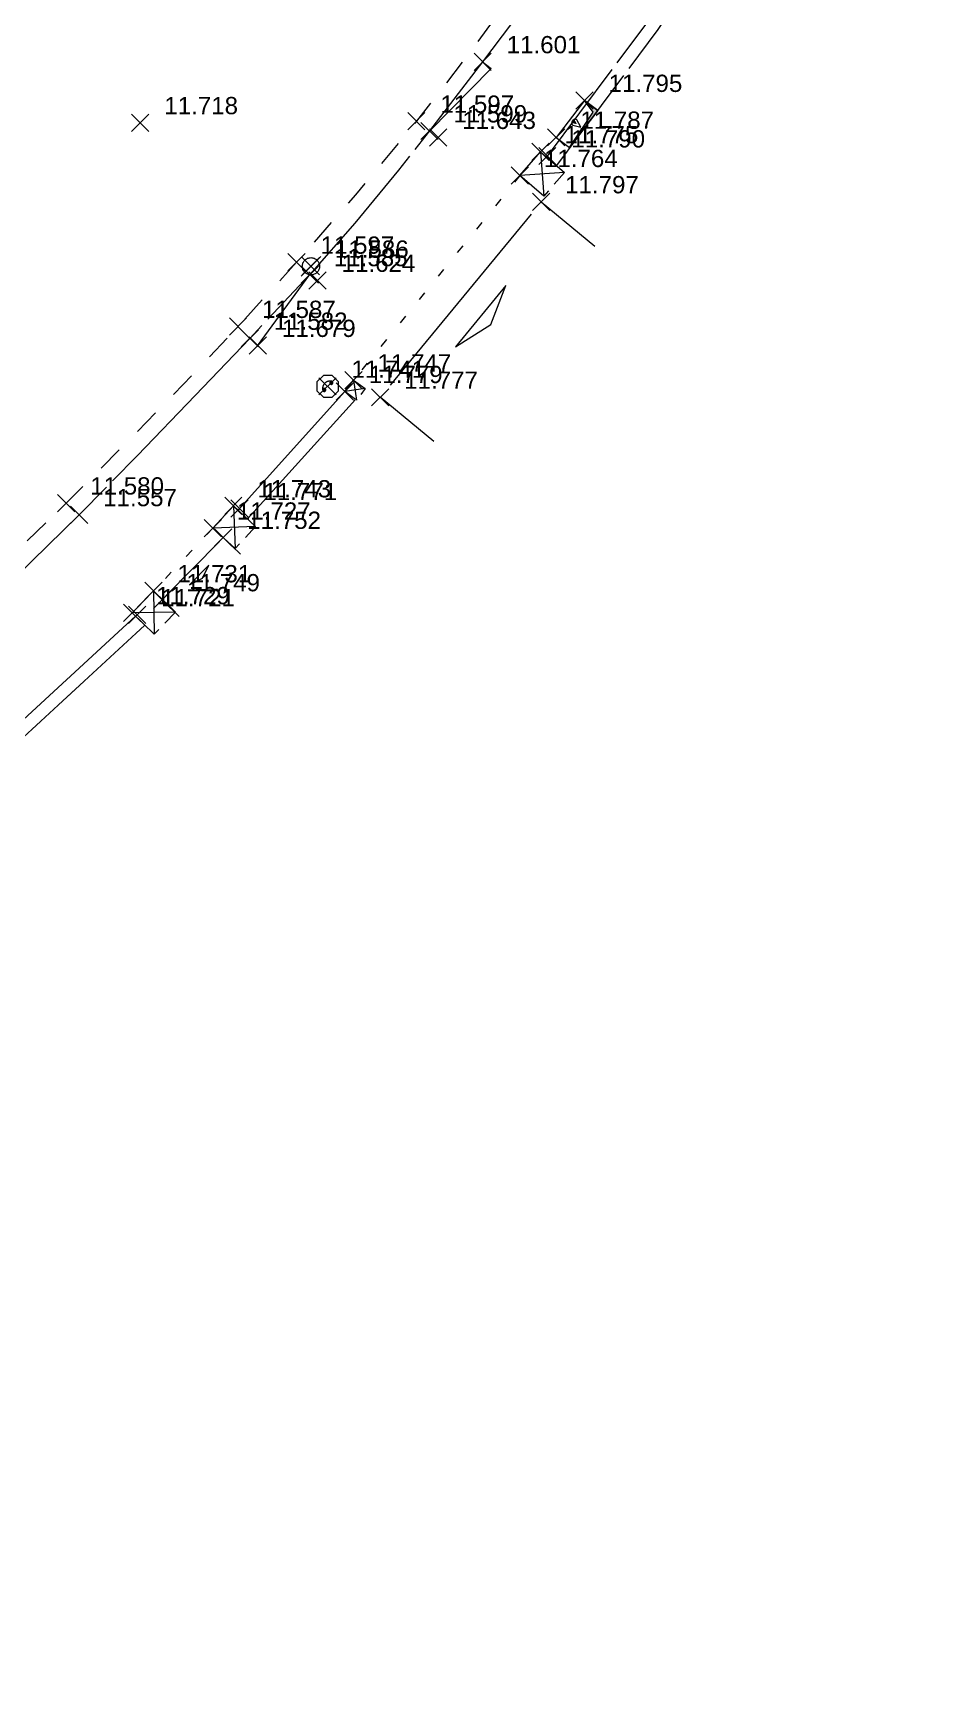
# Model space of a CAD drawing. Header units: metres. Extents: x 1224602 to 1224842, y 7187490 to 7187733.
# Drawn here: x 1224827.77 to 1224838.33, y 7187604.84 to 7187624.03 of the extents above; entities that cross this region are included whole.
import ezdxf

# ---------------------------------------------------------------- set-up
doc = ezdxf.new("R2010")
doc.units = ezdxf.units.M
doc.header["$PDMODE"] = 3
doc.header["$PDSIZE"] = 0.1
for name, pattern in [('LL_0822', [2.5, 2.5, 0]), ('LL_0824', [0.35, 0.1, -0.25]), ('LL_0829', [0.6, 0.3, -0.3]), ('SL_1146', [2.5, 2.5, 0]), ('Socle_Continu', [2.5, 2.5, 0])]:
    doc.linetypes.add(name, pattern=pattern)
for name, color, linetype, lineweight in [('CLOTU_SCS', 212, 'Socle_Continu', 13), ('EAUPO_SCS', 140, 'Socle_Continu', 13), ('GAZFL_SCS', 40, 'Socle_Continu', 13), ('SIGTA_SCI', 7, 'Socle_Continu', 13), ('SIGTO_SCI', 255, 'Socle_Continu', 13), ('TELEC_SCS', 3, 'Socle_Continu', 13), ('VOIRI_SCS', 7, 'Socle_Continu', 13)]:
    doc.layers.add(name, color=color, linetype=linetype, lineweight=lineweight)
doc.styles.get("Standard").update_dxf_attribs({"font": 'arial.ttf'})

# ---------------------------------------------------------------- blocks, each defined once
blk = doc.blocks.new('YP_1521')
at = {"layer": 'SIGTO_SCI', "color": 7, "linetype": 'Socle_Continu'}
blk.add_point((0, 0), dxfattribs=at)
at = {"layer": 'SIGTA_SCI', "linetype": 'Socle_Continu'}
blk.add_attdef('ALT', (0.278, 0.099), '', height=0.2, dxfattribs=at)
at = {"layer": 'SIGTA_SCI', "linetype": 'Socle_Continu', "flags": 9}
blk.add_attdef('CALQUE_ALT', (1.69, -1.18), '', height=0.2, dxfattribs=at)
at = {"layer": 'SIGTO_SCI', "linetype": 'Socle_Continu', "flags": 9}
for tag, p in [('ID', (1.69, 0.105)), ('NATURE', (1.69, -0.216)), ('FAMILLE', (1.69, -0.538)), ('CALQUE', (1.69, -0.859)), ('PCRS', (1.69, -1.823))]:
    blk.add_attdef(tag, p, '', height=0.2, dxfattribs=at)
blk = doc.blocks.new('AP_0001')
at = {"layer": 'EAUPO_SCS', "linetype": 'Socle_Continu'}
blk.add_line((0.113, 0.113), (-0.113, -0.113), dxfattribs=at)
blk.add_circle((0, 0), 0.1, dxfattribs=at)
at = {"layer": 'EAUPO_SCS', "linetype": 'Socle_Continu', "flags": 9}
for tag, p in [('ID', (0.809, 0.507)), ('NATURE', (0.809, 0.186)), ('FAMILLE', (0.809, -0.135)), ('CALQUE', (0.809, -0.456)), ('PCRS', (0.809, -0.778))]:
    blk.add_attdef(tag, p, '', height=0.2, dxfattribs=at)
blk = doc.blocks.new('IP_0641')
at = {"layer": 'TELEC_SCS', "linetype": 'Socle_Continu'}
h = blk.add_hatch(color=256, dxfattribs=at)
edge = h.paths.add_edge_path()
edge.add_ellipse((0.09, 0.082), major_axis=(0.0254, 0.0254), ratio=1, start_angle=269.1533, end_angle=449.1533, ccw=False)
edge.add_ellipse((0.09, 0.082), major_axis=(0.0254, 0.0254), ratio=1, start_angle=89.1533, end_angle=269.1533, ccw=False)
h = blk.add_hatch(color=256, dxfattribs=at)
edge = h.paths.add_edge_path()
edge.add_ellipse((-0.074, -0.082), major_axis=(0.0254, 0.0254), ratio=1, start_angle=269.0978, end_angle=449.0978, ccw=False)
edge.add_ellipse((-0.074, -0.082), major_axis=(0.0254, 0.0254), ratio=1, start_angle=89.0978, end_angle=269.0978, ccw=False)
at = {"layer": 'TELEC_SCS', "linetype": 'Socle_Continu', "flags": 128}
blk.add_lwpolyline([(0.109, -0.25), (0.257, -0.102), (0.257, 0.102), (0.109, 0.25), (-0.094, 0.25), (-0.243, 0.102), (-0.243, -0.102), (-0.094, -0.25)], close=True, dxfattribs=at)
at = {"layer": 'TELEC_SCS', "linetype": 'Socle_Continu'}
for points in [[(0.09, 0.118, 0.04668), (0.058, 0.121, 0.098491), (-0.007, 0.108, 0.098491), (-0.063, 0.071, 0.098491), (-0.1, 0.015, 0.098491), (-0.113, -0.05, 0.04668), (-0.11, -0.082, 0.098491)], [(0.065, 0.108, 0.003694), (0.065, 0.107, 0.098491), (0.057, 0.096, 0.098491), (0.054, 0.082, 0.098491), (0.057, 0.068, 0.098491), (0.065, 0.057, 0.098491), (0.076, 0.049, 0.098491), (0.09, 0.046, 0.098491), (0.104, 0.049, 0.094763), (0.115, 0.056, 0.098491)], [(0.115, 0.056, 0.003694), (0.115, 0.057, 0.098491), (0.123, 0.068, 0.098491), (0.126, 0.082, 0.098491), (0.123, 0.096, 0.098491), (0.115, 0.107, 0.098491), (0.104, 0.115, 0.098491), (0.09, 0.118, 0.098491), (0.076, 0.115, 0.094763), (0.065, 0.108, 0.098491)], [(-0.099, -0.056, 0.003937), (-0.1, -0.057, 0.098491), (-0.107, -0.068, 0.098491), (-0.11, -0.082, 0.098491), (-0.107, -0.096, 0.098491), (-0.1, -0.107, 0.098491), (-0.088, -0.115, 0.098491), (-0.074, -0.118, 0.098491), (-0.06, -0.115, 0.094518), (-0.049, -0.108, 0.098491)], [(-0.049, -0.108, 0.003937), (-0.049, -0.107, 0.098491), (-0.041, -0.096, 0.098491), (-0.038, -0.082, 0.098491), (-0.041, -0.068, 0.098491), (-0.049, -0.057, 0.098491), (-0.06, -0.049, 0.098491), (-0.074, -0.046, 0.098491), (-0.088, -0.049, 0.094518), (-0.099, -0.056, 0.098491)]]:
    blk.add_lwpolyline(points, format="xyb", dxfattribs=at)
at = {"layer": 'TELEC_SCS', "linetype": 'Socle_Continu', "flags": 9}
for tag, p in [('ID', (0.795, 0.57)), ('NATURE', (0.795, 0.248)), ('FAMILLE', (0.795, -0.073)), ('CALQUE', (0.795, -0.394)), ('PCRS', (0.795, -0.715))]:
    blk.add_attdef(tag, p, '', height=0.2, dxfattribs=at)
blk = doc.blocks.new('LP_0841')
at = {"layer": 'VOIRI_SCS', "linetype": 'Socle_Continu', "flags": 128}
blk.add_lwpolyline([(0, 0), (0, 0.5), (1, 0)], dxfattribs=at)
at = {"layer": 'VOIRI_SCS', "linetype": 'Socle_Continu', "flags": 9}
for tag, p in [('ID', (1.428, 0.548)), ('NATURE', (1.428, 0.227)), ('FAMILLE', (1.428, -0.095)), ('CALQUE', (1.428, -0.416)), ('PCRS', (1.428, -0.737))]:
    blk.add_attdef(tag, p, '', height=0.2, dxfattribs=at)
blk = doc.blocks.new('LP_0842')
at = {"layer": 'VOIRI_SCS', "linetype": 'Socle_Continu', "flags": 128}
blk.add_lwpolyline([(1, 0), (1, 0.5), (0, 0)], dxfattribs=at)
at = {"layer": 'VOIRI_SCS', "linetype": 'Socle_Continu', "flags": 9}
for tag, p in [('ID', (1.488, 0.614)), ('NATURE', (1.488, 0.292)), ('FAMILLE', (1.488, -0.029)), ('CALQUE', (1.488, -0.35)), ('PCRS', (1.488, -0.672))]:
    blk.add_attdef(tag, p, '', height=0.2, dxfattribs=at)
blk = doc.blocks.new('JP_0703')
at = {"layer": 'GAZFL_SCS', "linetype": 'Socle_Continu'}
blk.add_hatch(color=256, dxfattribs=at).paths.add_polyline_path([(0, 0), (0, 0.359), (1, 0.359), (0.088, 0.3)])
h = blk.add_hatch(color=256, dxfattribs=at)
edge = h.paths.add_edge_path()
edge.add_line((0.505, 0.179), (0.471, 0.106))
edge.add_line((0.471, 0.106), (0.471, 0.096))
edge.add_ellipse((0.505, 0.099), major_axis=(-0.0336, 0), ratio=0.758629, start_angle=5.446, end_angle=174.554)
edge.add_line((0.538, 0.096), (0.538, 0.106))
edge.add_line((0.538, 0.106), (0.505, 0.179))
at = {"layer": 'GAZFL_SCS', "linetype": 'Socle_Continu', "flags": 128}
blk.add_lwpolyline([(0, 0.359), (0, 0), (1, 0), (1, 0.359)], close=True, dxfattribs=at)
at = {"layer": 'GAZFL_SCS', "linetype": 'Socle_Continu'}
blk.add_lwpolyline([(0, 0), (0, 0.359), (1, 0.359), (0.088, 0.3)], close=True, dxfattribs=at)
blk.add_lwpolyline([(0.578, 0.106), (0.578, 0.124), (0.505, 0.281), (0.432, 0.124), (0.432, 0.106, 0.066358), (0.436, 0.095, 0.1059), (0.452, 0.076, 0.086348), (0.476, 0.064, 0.076263), (0.505, 0.059, 0.076263), (0.534, 0.064, 0.086348), (0.557, 0.076, 0.1059), (0.574, 0.095, 0.066358)], format="xyb", close=True, dxfattribs=at)
at = {"layer": 'GAZFL_SCS', "linetype": 'Socle_Continu', "flags": 9}
for tag, p in [('ID', (1.013, 0.696)), ('NATURE', (1.013, 0.374)), ('FAMILLE', (1.013, 0.053)), ('CALQUE', (1.013, -0.268)), ('PCRS', (1.013, -0.589))]:
    blk.add_attdef(tag, p, '', height=0.2, dxfattribs=at)
blk = doc.blocks.new('SP_1162')
at = {"layer": 'CLOTU_SCS', "linetype": 'Socle_Continu'}
for p, q in [((0, 0), (1, 1)), ((0, 1), (1, 0))]:
    blk.add_line(p, q, dxfattribs=at)
at = {"layer": 'CLOTU_SCS', "linetype": 'Socle_Continu', "flags": 128}
blk.add_lwpolyline([(1, 0), (0, 0), (0, 1), (1, 1)], close=True, dxfattribs=at)
at = {"layer": 'CLOTU_SCS', "linetype": 'Socle_Continu', "flags": 9}
for tag, p in [('NATURE', (1.089, -0.022)), ('ID', (1.089, 0.299)), ('CALQUE', (1.089, -0.665)), ('FAMILLE', (1.089, -0.344)), ('PCRS', (1.089, -0.986))]:
    blk.add_attdef(tag, p, '', height=0.2, dxfattribs=at)
blk = doc.blocks.new('SP_1161')
at = {"layer": 'CLOTU_SCS', "linetype": 'Socle_Continu'}
for p, q in [((0, 0), (0, 0.2745)), ((1, 0.2745), (1, 0)), ((0.5, 0.1545), (0.3438, 0.103)), ((0.6563, 0.103), (0.5, 0.1545)), ((0.3438, 0.103), (0.6563, 0.103)), ((0.0625, 0), (0.9375, 0))]:
    blk.add_line(p, q, dxfattribs=at)
at = {"layer": 'CLOTU_SCS', "linetype": 'Socle_Continu', "flags": 9}
for tag, p in [('ID', (1.3598, 0.3853)), ('NATURE', (1.3598, 0.0641)), ('FAMILLE', (1.3598, -0.2572)), ('CALQUE', (1.3598, -0.5785)), ('PCRS', (1.3598, -0.8998))]:
    blk.add_attdef(tag, p, '', height=0.2, dxfattribs=at)

msp = doc.modelspace()

# ---------------------------------------------------------------- linework, layer by layer
at = {"layer": 'CLOTU_SCS', "linetype": 'SL_1146', "flags": 128}
for points in [[(1224835.935, 7187625.76), (1224834.886, 7187624.163), (1224833.727, 7187622.61), (1224833.719, 7187622.599)], [(1224836.071, 7187625.694), (1224835.009, 7187624.077), (1224833.833, 7187622.5)], [(1224831.382, 7187619.881), (1224830.16, 7187618.526), (1224830.144, 7187618.507)], [(1224831.504, 7187619.791), (1224830.254, 7187618.406)], [(1224828.957, 7187617.279), (1224825.909, 7187614.47), (1224825.906, 7187614.467)], [(1224829.065, 7187617.175), (1224826.005, 7187614.355)]]:
    msp.add_lwpolyline(points, dxfattribs=at)
at = {"layer": 'VOIRI_SCS', "linetype": 'LL_0829', "flags": 128}
msp.add_lwpolyline([(1224829.998, 7187686.754), (1224829.329, 7187685.889, 0.085546), (1224827.67, 7187683.348, 0.032872), (1224826.288, 7187679.465, 0.052007), (1224825.938, 7187677.454), (1224825.845, 7187676.093, 0.035288), (1224825.807, 7187675.08, 0.008804), (1224825.911, 7187673.024, 0.041117), (1224826.067, 7187671.994, 0.038606), (1224826.693, 7187670.038, 0.014144), (1224827.498, 7187668.211), (1224828.376, 7187666.362), (1224829.531, 7187664.042), (1224829.974, 7187663.098), (1224834.355, 7187654.09), (1224836.14, 7187650.337), (1224836.462, 7187649.664), (1224836.794, 7187648.739), (1224837.116, 7187647.768), (1224837.283, 7187647.092), (1224837.36, 7187646.797), (1224837.59, 7187645.559), (1224837.694, 7187644.939), (1224837.786, 7187644.317), (1224837.861, 7187643.694), (1224837.918, 7187643.068), (1224838.001, 7187641.812), (1224838.051, 7187640.947), (1224838.091, 7187639.44), (1224838.095, 7187638.686), (1224838.079, 7187637.933), (1224838.053, 7187637.411), (1224838.014, 7187636.89), (1224837.963, 7187636.37), (1224837.9, 7187635.851), (1224837.825, 7187635.333), (1224837.755, 7187634.917), (1224837.737, 7187634.818), (1224837.635, 7187634.305), (1224837.512, 7187633.798), (1224837.214, 7187632.822), (1224836.912, 7187631.867), (1224836.603, 7187630.904), (1224836.272, 7187629.949), (1224836, 7187629.242), (1224835.704, 7187628.544), (1224835.383, 7187627.857), (1224835.037, 7187627.184), (1224834.665, 7187626.524), (1224834.27, 7187625.878), (1224833.854, 7187625.244), (1224833.423, 7187624.621), (1224832.809, 7187623.782), (1224832.21, 7187623.013), (1224832.17, 7187622.962), (1224831.506, 7187622.162), (1224830.822, 7187621.379), (1224830.172, 7187620.666), (1224830.144, 7187620.635), (1224829.51, 7187619.964), (1224828.836, 7187619.273), (1224828.154, 7187618.59), (1224827.24, 7187617.701), (1224826.318, 7187616.822), (1224826.263, 7187616.77), (1224825.388, 7187615.95), (1224824.442, 7187615.094), (1224823.903, 7187614.627), (1224823.355, 7187614.17), (1224822.799, 7187613.722), (1224822.672, 7187613.622), (1224822.234, 7187613.284), (1224821.662, 7187612.857), (1224821.083, 7187612.44), (1224820.496, 7187612.033), (1224819.902, 7187611.637), (1224818.583, 7187610.786), (1224817.736, 7187610.234), (1224817.098, 7187609.834), (1224816.453, 7187609.444), (1224816.004, 7187609.179), (1224815.15, 7187608.687), (1224813.379, 7187607.702), (1224812.081, 7187606.994), (1224811.426, 7187606.65), (1224810.767, 7187606.315), (1224810.102, 7187605.991), (1224809.43, 7187605.68), (1224808.752, 7187605.385), (1224808.066, 7187605.11), (1224807.342, 7187604.845), (1224806.61, 7187604.6), (1224805.873, 7187604.37), (1224805.133, 7187604.152), (1224803.647, 7187603.737), (1224802.155, 7187603.346), (1224801.289, 7187603.13), (1224800.419, 7187602.929), (1224798.671, 7187602.56), (1224797.198, 7187602.259), (1224795.721, 7187601.972), (1224794.322, 7187601.721), (1224793.344, 7187601.573)], format="xyb", dxfattribs=at)
at = {"layer": 'VOIRI_SCS', "linetype": 'LL_0822', "flags": 128}
msp.add_lwpolyline([(1224837.486, 7187647.068), (1224837.548, 7187646.843), (1224837.593, 7187646.672), (1224837.687, 7187646.272), (1224837.768, 7187645.869), (1224837.839, 7187645.465), (1224837.954, 7187644.65), (1224838.041, 7187643.831), (1224838.157, 7187642.398), (1224838.2, 7187641.84), (1224838.269, 7187640.966), (1224838.312, 7187640.205), (1224838.333, 7187639.444), (1224838.33, 7187638.682), (1224838.302, 7187637.938), (1224838.301, 7187637.921), (1224838.245, 7187637.161), (1224838.164, 7187636.404), (1224838.06, 7187635.649), (1224837.935, 7187634.898), (1224837.831, 7187634.357), (1224837.709, 7187633.821), (1224837.69, 7187633.744), (1224837.563, 7187633.291), (1224837.402, 7187632.764), (1224836.943, 7187631.311), (1224836.702, 7187630.589), (1224836.447, 7187629.871), (1224836.173, 7187629.16), (1224835.878, 7187628.457), (1224835.559, 7187627.764), (1224835.215, 7187627.084), (1224834.971, 7187626.639), (1224834.715, 7187626.2), (1224834.449, 7187625.768), (1224834.172, 7187625.343), (1224833.885, 7187624.924), (1224833.589, 7187624.511), (1224832.978, 7187623.701), (1224832.361, 7187622.9), (1224832.004, 7187622.447), (1224831.499, 7187621.833), (1224830.976, 7187621.236), (1224830.28, 7187620.498), (1224829.648, 7187619.837), (1224828.98, 7187619.142), (1224828.304, 7187618.455), (1224827.575, 7187617.74), (1224826.834, 7187617.038), (1224826.4, 7187616.635), (1224825.332, 7187615.656), (1224824.578, 7187614.965), (1224824.09, 7187614.531), (1224823.452, 7187613.988), (1224822.799, 7187613.464), (1224822.337, 7187613.112), (1224822.116, 7187612.948), (1224821.421, 7187612.449), (1224820.009, 7187611.483), (1224818.931, 7187610.772), (1224818.71, 7187610.632), (1224818.385, 7187610.428), (1224817.84, 7187610.083), (1224816.989, 7187609.524), (1224816.106, 7187609.017), (1224815.222, 7187608.513), (1224814.359, 7187608.033), (1224813.475, 7187607.529), (1224812.607, 7187607.047), (1224811.719, 7187606.575), (1224810.821, 7187606.121), (1224810.132, 7187605.787), (1224809.437, 7187605.467), (1224808.734, 7187605.165), (1224808.15, 7187604.933), (1224808.022, 7187604.885), (1224807.302, 7187604.628), (1224806.575, 7187604.389), (1224805.109, 7187603.947), (1224804.143, 7187603.669), (1224803.175, 7187603.402), (1224802.203, 7187603.151), (1224801.226, 7187602.917), (1224798.726, 7187602.361), (1224797.694, 7187602.166), (1224797.208, 7187602.058), (1224796.744, 7187601.957), (1224796.722, 7187601.953), (1224795.741, 7187601.786), (1224794.77, 7187601.604)], dxfattribs=at)
at = {"layer": 'VOIRI_SCS', "linetype": 'LL_0824', "flags": 128}
for points in [[(1224833.41, 7187622.383), (1224831.482, 7187620.015)], [(1224829.853, 7187618.299), (1224829.165, 7187617.573)]]:
    msp.add_lwpolyline(points, dxfattribs=at)

# ---------------------------------------------------------------- block references
at = {"layer": 'CLOTU_SCS', "color": 6, "linetype": 'Socle_Continu'}
for p, xscale, yscale, rotation in [((1224833.649, 7187622.659), 0.3649960157993281, 0.3649960157993281, 229.0926868261107), ((1224831.482, 7187620.015), 0.1671140210246928, 0.1671140210246928, 233.4966849341804), ((1224830.09, 7187618.557), 0.3502056937604925, 0.3502056937604925, 227.4088495023501), ((1224829.165, 7187617.573), 0.3550225753993609, 0.3550225753993609, 225.711768222528)]:
    msp.add_blockref('SP_1162', p, dxfattribs=dict(at, xscale=xscale, yscale=yscale, rotation=rotation))
at = {"layer": 'CLOTU_SCS', "linetype": 'Socle_Continu'}
for p, xscale, yscale, rotation in [((1224833.655, 7187622.079), 2.933145774162431, 2.933145774162431, 230.5256686078529), ((1224829.973, 7187618.192), 1.01153178667836, 1.01153178667836, 225.6133735208943)]:
    msp.add_blockref('SP_1161', p, dxfattribs=dict(at, xscale=xscale, yscale=yscale, rotation=rotation))
at = {"layer": 'EAUPO_SCS', "linetype": 'Socle_Continu'}
msp.add_blockref('AP_0001', (1224830.989, 7187621.333), dxfattribs=at)
at = {"layer": 'GAZFL_SCS', "linetype": 'Socle_Continu', "xscale": 0.5380746967729324, "yscale": 0.5380746967729324, "rotation": 232.514107925024}
msp.add_blockref('JP_0703', (1224834.159, 7187623.253), dxfattribs=at)
at = {"layer": 'SIGTO_SCI', "linetype": 'Socle_Continu'}
ref = msp.add_blockref('YP_1521', (1224832.978, 7187623.701), dxfattribs=at)
ref.add_attrib('ALT', '11.601', (1224833.256, 7187623.8), dxfattribs={"layer": 'SIGTA_SCI', "linetype": 'Socle_Continu', "height": 0.2})
ref = msp.add_blockref('YP_1521', (1224834.159, 7187623.253), dxfattribs=at)
ref.add_attrib('ALT', '11.795', (1224834.437, 7187623.352), dxfattribs={"layer": 'SIGTA_SCI', "linetype": 'Socle_Continu', "height": 0.2})
ref = msp.add_blockref('YP_1521', (1224829.012, 7187622.995), dxfattribs=at)
ref.add_attrib('ALT', '11.718', (1224829.29, 7187623.094), dxfattribs={"layer": 'SIGTA_SCI', "linetype": 'Socle_Continu', "height": 0.2})
ref = msp.add_blockref('YP_1521', (1224832.21, 7187623.013), dxfattribs=at)
ref.add_attrib('ALT', '11.597', (1224832.488, 7187623.111), dxfattribs={"layer": 'SIGTA_SCI', "linetype": 'Socle_Continu', "height": 0.2})
ref = msp.add_blockref('YP_1521', (1224832.361, 7187622.9), dxfattribs=at)
ref.add_attrib('ALT', '11.599', (1224832.639, 7187622.999), dxfattribs={"layer": 'SIGTA_SCI', "linetype": 'Socle_Continu', "height": 0.2})
ref = msp.add_blockref('YP_1521', (1224832.463, 7187622.824), dxfattribs=at)
ref.add_attrib('ALT', '11.643', (1224832.741, 7187622.923), dxfattribs={"layer": 'SIGTA_SCI', "linetype": 'Socle_Continu', "height": 0.2})
ref = msp.add_blockref('YP_1521', (1224833.831, 7187622.826), dxfattribs=at)
ref.add_attrib('ALT', '11.787', (1224834.109, 7187622.925), dxfattribs={"layer": 'SIGTA_SCI', "linetype": 'Socle_Continu', "height": 0.2})
ref = msp.add_blockref('YP_1521', (1224833.649, 7187622.659), dxfattribs=at)
ref.add_attrib('ALT', '11.775', (1224833.927, 7187622.758), dxfattribs={"layer": 'SIGTA_SCI', "linetype": 'Socle_Continu', "height": 0.2})
ref = msp.add_blockref('YP_1521', (1224833.727, 7187622.61), dxfattribs=at)
ref.add_attrib('ALT', '11.790', (1224834.005, 7187622.709), dxfattribs={"layer": 'SIGTA_SCI', "linetype": 'Socle_Continu', "height": 0.2})
ref = msp.add_blockref('YP_1521', (1224833.41, 7187622.383), dxfattribs=at)
ref.add_attrib('ALT', '11.764', (1224833.688, 7187622.482), dxfattribs={"layer": 'SIGTA_SCI', "linetype": 'Socle_Continu', "height": 0.2})
ref = msp.add_blockref('YP_1521', (1224833.655, 7187622.079), dxfattribs=at)
ref.add_attrib('ALT', '11.797', (1224833.933, 7187622.178), dxfattribs={"layer": 'SIGTA_SCI', "linetype": 'Socle_Continu', "height": 0.2})
ref = msp.add_blockref('YP_1521', (1224830.822, 7187621.379), dxfattribs=at)
ref.add_attrib('ALT', '11.597', (1224831.1, 7187621.478), dxfattribs={"layer": 'SIGTA_SCI', "linetype": 'Socle_Continu', "height": 0.2})
ref = msp.add_blockref('YP_1521', (1224830.976, 7187621.236), dxfattribs=at)
ref.add_attrib('ALT', '11.585', (1224831.254, 7187621.334), dxfattribs={"layer": 'SIGTA_SCI', "linetype": 'Socle_Continu', "height": 0.2})
ref = msp.add_blockref('YP_1521', (1224830.989, 7187621.333), dxfattribs=at)
ref.add_attrib('ALT', '11.586', (1224831.267, 7187621.432), dxfattribs={"layer": 'SIGTA_SCI', "linetype": 'Socle_Continu', "height": 0.2})
ref = msp.add_blockref('YP_1521', (1224831.066, 7187621.169), dxfattribs=at)
ref.add_attrib('ALT', '11.624', (1224831.344, 7187621.268), dxfattribs={"layer": 'SIGTA_SCI', "linetype": 'Socle_Continu', "height": 0.2})
ref = msp.add_blockref('YP_1521', (1224830.144, 7187620.635), dxfattribs=at)
ref.add_attrib('ALT', '11.587', (1224830.422, 7187620.734), dxfattribs={"layer": 'SIGTA_SCI', "linetype": 'Socle_Continu', "height": 0.2})
ref = msp.add_blockref('YP_1521', (1224830.28, 7187620.498), dxfattribs=at)
ref.add_attrib('ALT', '11.582', (1224830.558, 7187620.597), dxfattribs={"layer": 'SIGTA_SCI', "linetype": 'Socle_Continu', "height": 0.2})
ref = msp.add_blockref('YP_1521', (1224830.375, 7187620.416), dxfattribs=at)
ref.add_attrib('ALT', '11.679', (1224830.653, 7187620.514), dxfattribs={"layer": 'SIGTA_SCI', "linetype": 'Socle_Continu', "height": 0.2})
ref = msp.add_blockref('YP_1521', (1224831.18, 7187619.942), dxfattribs=at)
ref.add_attrib('ALT', '11.741', (1224831.458, 7187620.041), dxfattribs={"layer": 'SIGTA_SCI', "linetype": 'Socle_Continu', "height": 0.2})
ref = msp.add_blockref('YP_1521', (1224831.382, 7187619.881), dxfattribs=at)
ref.add_attrib('ALT', '11.779', (1224831.66, 7187619.98), dxfattribs={"layer": 'SIGTA_SCI', "linetype": 'Socle_Continu', "height": 0.2})
ref = msp.add_blockref('YP_1521', (1224831.482, 7187620.015), dxfattribs=at)
ref.add_attrib('ALT', '11.747', (1224831.76, 7187620.114), dxfattribs={"layer": 'SIGTA_SCI', "linetype": 'Socle_Continu', "height": 0.2})
ref = msp.add_blockref('YP_1521', (1224831.791, 7187619.815), dxfattribs=at)
ref.add_attrib('ALT', '11.777', (1224832.069, 7187619.914), dxfattribs={"layer": 'SIGTA_SCI', "linetype": 'Socle_Continu', "height": 0.2})
ref = msp.add_blockref('YP_1521', (1224828.154, 7187618.59), dxfattribs=at)
ref.add_attrib('ALT', '11.580', (1224828.432, 7187618.689), dxfattribs={"layer": 'SIGTA_SCI', "linetype": 'Socle_Continu', "height": 0.2})
ref = msp.add_blockref('YP_1521', (1224830.09, 7187618.557), dxfattribs=at)
ref.add_attrib('ALT', '11.743', (1224830.368, 7187618.656), dxfattribs={"layer": 'SIGTA_SCI', "linetype": 'Socle_Continu', "height": 0.2})
ref = msp.add_blockref('YP_1521', (1224830.16, 7187618.526), dxfattribs=at)
ref.add_attrib('ALT', '11.771', (1224830.438, 7187618.624), dxfattribs={"layer": 'SIGTA_SCI', "linetype": 'Socle_Continu', "height": 0.2})
ref = msp.add_blockref('YP_1521', (1224828.304, 7187618.455), dxfattribs=at)
ref.add_attrib('ALT', '11.557', (1224828.582, 7187618.554), dxfattribs={"layer": 'SIGTA_SCI', "linetype": 'Socle_Continu', "height": 0.2})
ref = msp.add_blockref('YP_1521', (1224829.853, 7187618.299), dxfattribs=at)
ref.add_attrib('ALT', '11.727', (1224830.131, 7187618.398), dxfattribs={"layer": 'SIGTA_SCI', "linetype": 'Socle_Continu', "height": 0.2})
ref = msp.add_blockref('YP_1521', (1224829.973, 7187618.192), dxfattribs=at)
ref.add_attrib('ALT', '11.752', (1224830.251, 7187618.291), dxfattribs={"layer": 'SIGTA_SCI', "linetype": 'Socle_Continu', "height": 0.2})
ref = msp.add_blockref('YP_1521', (1224829.165, 7187617.573), dxfattribs=at)
ref.add_attrib('ALT', '11.731', (1224829.443, 7187617.672), dxfattribs={"layer": 'SIGTA_SCI', "linetype": 'Socle_Continu', "height": 0.2})
ref = msp.add_blockref('YP_1521', (1224829.266, 7187617.469), dxfattribs=at)
ref.add_attrib('ALT', '11.749', (1224829.544, 7187617.568), dxfattribs={"layer": 'SIGTA_SCI', "linetype": 'Socle_Continu', "height": 0.2})
ref = msp.add_blockref('YP_1521', (1224828.917, 7187617.319), dxfattribs=at)
ref.add_attrib('ALT', '11.729', (1224829.195, 7187617.418), dxfattribs={"layer": 'SIGTA_SCI', "linetype": 'Socle_Continu', "height": 0.2})
ref = msp.add_blockref('YP_1521', (1224828.975, 7187617.296), dxfattribs=at)
ref.add_attrib('ALT', '11.721', (1224829.253, 7187617.394), dxfattribs={"layer": 'SIGTA_SCI', "linetype": 'Socle_Continu', "height": 0.2})
at = {"layer": 'TELEC_SCS', "linetype": 'Socle_Continu', "xscale": 0.5, "yscale": 0.5, "zscale": 0.5}
msp.add_blockref('IP_0641', (1224831.18, 7187619.942), dxfattribs=at)
at = {"layer": 'VOIRI_SCS', "linetype": 'Socle_Continu', "xscale": 1.01158727681725, "yscale": 0.2527, "rotation": 232.4037948547405}
msp.add_blockref('LP_0841', (1224832.978, 7187623.701), dxfattribs=at)
at = {"layer": 'VOIRI_SCS', "linetype": 'Socle_Continu', "xscale": 1.0142, "yscale": 0.2527304823860884, "zscale": 1.99999999116844, "rotation": 226.6409601594998}
msp.add_blockref('LP_0842', (1224830.976, 7187621.236), dxfattribs=at)

doc.saveas('drawing.dxf')
